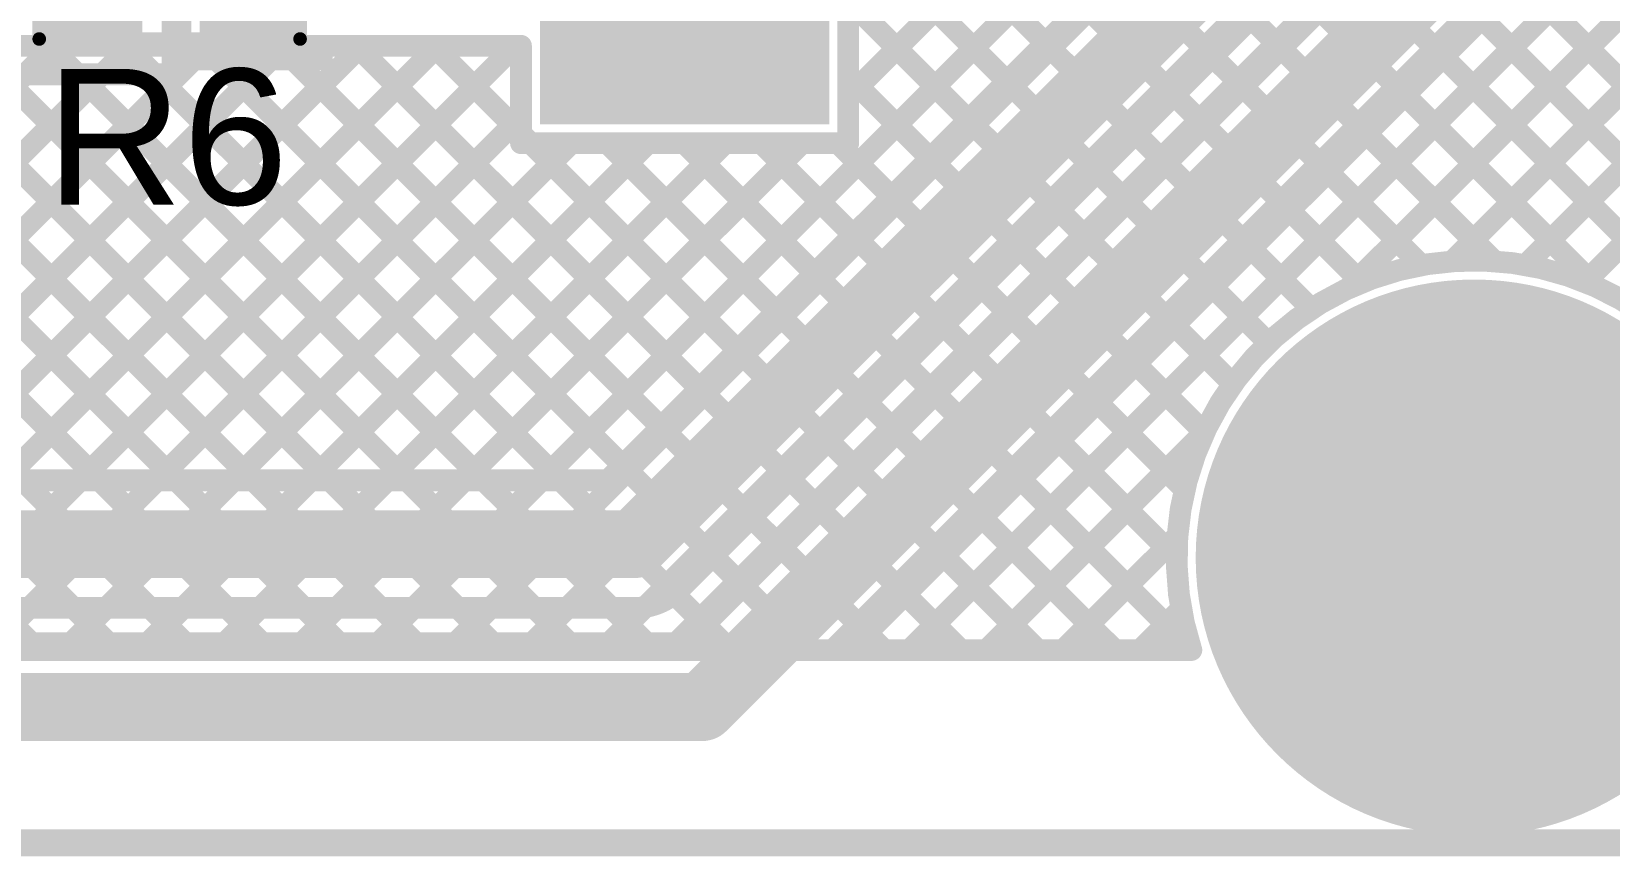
# Model space of a CAD drawing. Header units: millimetres. Extents: x -0.32 to 3.69, y -0.11 to 2.37.
# Drawn here: x 2.694 to 3.275, y -0.11 to 0.194 of the extents above; entities that cross this region are included whole.
import ezdxf

# ---------------------------------------------------------------- set-up
doc = ezdxf.new("R2010")
doc.units = ezdxf.units.MM
doc.header["$MEASUREMENT"] = 0
for name, color, linetype in [('BottomLayer', 5, 'Continuous'), ('BottomSolder', 6, 'Continuous'), ('Mechanical2', 216, 'Continuous'), ('MultiLayer', 9, 'Continuous'), ('PadHoleLayer', 156, 'Continuous'), ('TopLayer', 1, 'Continuous'), ('TopOverlay', 2, 'Continuous'), ('TopPaste', 8, 'Continuous'), ('TopSolder', 216, 'Continuous')]:
    doc.layers.add(name, color=color, linetype=linetype)
doc.styles.add('Arial', font='', dxfattribs={"height": 0.2})
doc.styles.get('Arial').set_extended_font_data('Arial')

# ---------------------------------------------------------------- blocks, each defined once
blk = doc.blocks.new('JL301_50010U02_B_1')
at = {"layer": 'BottomLayer'}
blk.add_hatch(color=5, dxfattribs=at).paths.add_polyline_path([(-0.04921, -0.04921), (-0.04921, 0.04921), (0.04921, 0.04921), (0.04921, -0.04921)])
at = {"layer": 'BottomSolder'}
blk.add_hatch(color=6, dxfattribs=at).paths.add_polyline_path([(-0.05321, -0.05321), (-0.05321, 0.05321), (0.05321, 0.05321), (0.05321, -0.05321)])
at = {"layer": 'MultiLayer'}
blk.add_hatch(color=9, dxfattribs=at).paths.add_polyline_path([(-0.04921, -0.04921), (-0.04921, 0.04921), (0.04921, 0.04921), (0.04921, -0.04921)])
at = {"layer": 'PadHoleLayer'}
h = blk.add_hatch(color=156, dxfattribs=at)
edge = h.paths.add_edge_path()
edge.add_arc((0, 0), 0.0275, 0, 360)
at = {"layer": 'TopLayer'}
blk.add_hatch(color=1, dxfattribs=at).paths.add_polyline_path([(-0.04921, -0.04921), (-0.04921, 0.04921), (0.04921, 0.04921), (0.04921, -0.04921)])
at = {"layer": 'TopSolder'}
blk.add_hatch(color=216, dxfattribs=at).paths.add_polyline_path([(-0.05321, -0.05321), (-0.05321, 0.05321), (0.05321, 0.05321), (0.05321, -0.05321)])
blk = doc.blocks.new('R___0603_36')
at = {"layer": 'TopLayer'}
for points in [[(-0.015, 0.0175), (-0.015, -0.0175), (-0.045, -0.0175), (-0.045, 0.0175)], [(0.045, 0.0175), (0.045, -0.0175), (0.015, -0.0175), (0.015, 0.0175)]]:
    blk.add_hatch(color=1, dxfattribs=at).paths.add_polyline_path(points)
at = {"layer": 'TopPaste'}
for points in [[(-0.015, 0.0175), (-0.015, -0.0175), (-0.045, -0.0175), (-0.045, 0.0175)], [(0.045, 0.0175), (0.045, -0.0175), (0.015, -0.0175), (0.015, 0.0175)]]:
    blk.add_hatch(color=8, dxfattribs=at).paths.add_polyline_path(points)
at = {"layer": 'TopSolder'}
for points in [[(-0.011, 0.0215), (-0.011, -0.0215), (-0.049, -0.0215), (-0.049, 0.0215)], [(0.049, 0.0215), (0.049, -0.0215), (0.011, -0.0215), (0.011, 0.0215)]]:
    blk.add_hatch(color=216, dxfattribs=at).paths.add_polyline_path(points)
at = {"layer": 'TopOverlay', "const_width": 0.005}
for points in [[(-0.048, 0.021), (-0.048, -0.021)], [(0.048, 0.021), (-0.048, 0.021)], [(0.048, 0.021), (0.048, -0.021)], [(0.048, -0.021), (-0.048, -0.021)]]:
    blk.add_lwpolyline(points, dxfattribs=at)
at = {"layer": 'TopOverlay', "const_width": 0.0025}
for points in [[(-0.04925, 0.021, 1), (-0.04675, 0.021, 1)], [(-0.04925, 0.021, 1), (-0.04675, 0.021, 1)], [(0.04675, 0.021, 1), (0.04925, 0.021, 1)], [(0.04675, 0.021, 1), (0.04925, 0.021, 1)], [(-0.04925, -0.021, 1), (-0.04675, -0.021, 1)], [(-0.04925, -0.021, 1), (-0.04675, -0.021, 1)], [(0.04675, -0.021, 1), (0.04925, -0.021, 1)], [(0.04675, -0.021, 1), (0.04925, -0.021, 1)]]:
    blk.add_lwpolyline(points, format="xyb", close=True, dxfattribs=at)

msp = doc.modelspace()

# ---------------------------------------------------------------- hatches: boundary and pattern name
at = {"layer": 'BottomLayer'}
h = msp.add_hatch(color=5, dxfattribs=at)
edge = h.paths.add_edge_path()
edge.add_arc((3.225, 0), 0.09843, 0, 360)
at = {"layer": 'BottomSolder'}
h = msp.add_hatch(color=6, dxfattribs=at)
edge = h.paths.add_edge_path()
edge.add_arc((3.225, 0), 0.10243, 0, 360)
at = {"layer": 'MultiLayer'}
h = msp.add_hatch(color=9, dxfattribs=at)
edge = h.paths.add_edge_path()
edge.add_arc((3.225, 0), 0.09843, 0, 360)
at = {"layer": 'PadHoleLayer'}
h = msp.add_hatch(color=156, dxfattribs=at)
edge = h.paths.add_edge_path()
edge.add_arc((3.225, 0), 0.04921, 0, 360)
at = {"layer": 'TopLayer'}
msp.add_hatch(color=1, dxfattribs=at).paths.add_polyline_path([(2.695, 0.189), (2.735, 0.189), (2.735, 2.01), (2.695, 2.01)])
h = msp.add_hatch(color=1, dxfattribs=at)
edge = h.paths.add_edge_path()
edge.add_arc((3.225, 0), 0.09843, 0, 360)
at = {"layer": 'TopSolder'}
h = msp.add_hatch(color=216, dxfattribs=at)
edge = h.paths.add_edge_path()
edge.add_arc((3.225, 0), 0.10243, 0, 360)

# ---------------------------------------------------------------- linework, layer by layer
at = {"layer": 'BottomLayer', "const_width": 0.008}
for points in [[(1.8085, 0.99571), (2.83821, -0.034)], [(1.8115, 0.96442), (2.80992, -0.034)], [(1.8635, 0.88414), (2.78164, -0.034)], [(1.866, 0.85335), (2.75335, -0.034)], [(1.866, 0.82507), (2.72507, -0.034)], [(2.99471, 0.16971), (3.624, 0.799)], [(1.866, 0.79679), (2.69679, -0.034)], [(2.81928, -0.034), (3.624, 0.77072)], [(2.84757, -0.034), (3.624, 0.74243)], [(2.87585, -0.034), (3.624, 0.71415)], [(2.90414, -0.034), (3.624, 0.68586)], [(2.93242, -0.034), (3.624, 0.65758)], [(2.9607, -0.034), (3.624, 0.6293)], [(2.98899, -0.034), (3.624, 0.60101)], [(2.87197, 0.58277), (3.48875, -0.034)], [(3.01727, -0.034), (3.624, 0.57273)], [(3.17871, 0.09915), (3.624, 0.54444)], [(3.21697, 0.10913), (3.624, 0.51616)], [(3.24391, 0.10778), (3.624, 0.48787)], [(3.2659, 0.10149), (3.624, 0.45959)], [(2.98663, 0.43984), (3.46046, -0.034)], [(2.99442, 0.40376), (3.43218, -0.034)], [(2.98794, 0.38195), (3.27027, 0.09962)], [(2.97576, 0.36585), (3.23244, 0.10917)], [(2.95874, 0.35458), (3.20563, 0.1077)], [(2.93555, 0.34949), (3.18371, 0.10133)], [(2.99471, 0.15263), (2.99471, 0.27306)], [(2.99471, 0.26204), (3.16515, 0.09161)], [(2.99471, 0.23376), (3.14938, 0.07909)], [(2.99471, 0.20548), (3.13622, 0.06397)], [(2.47987, -0.034), (2.70237, 0.1885)], [(2.50816, -0.034), (2.73066, 0.1885)], [(2.53644, -0.034), (2.75894, 0.1885)], [(2.56472, -0.034), (2.78722, 0.1885)], [(2.59301, -0.034), (2.81551, 0.1885)], [(2.62129, -0.034), (2.84379, 0.1885)], [(2.632, 0.1885), (2.87429, 0.1885)], [(2.64399, 0.1885), (2.86649, -0.034)], [(2.64958, -0.034), (2.87208, 0.1885)], [(2.67228, 0.1885), (2.89478, -0.034)], [(2.70056, 0.1885), (2.92306, -0.034)], [(2.72885, 0.1885), (2.95134, -0.034)], [(2.75713, 0.1885), (2.97963, -0.034)], [(2.78541, 0.1885), (3.00791, -0.034)], [(2.8137, 0.1885), (3.0362, -0.034)], [(2.84198, 0.1885), (2.87429, 0.15619)], [(2.87027, 0.1885), (2.87429, 0.18448)], [(2.87429, 0.15263), (2.87429, 0.1885)], [(2.99471, 0.17719), (3.12577, 0.04613)], [(2.67786, -0.034), (2.87429, 0.16243)], [(2.87429, 0.15619), (2.87785, 0.15263)], [(2.70615, -0.034), (2.89278, 0.15263)], [(2.73443, -0.034), (2.92106, 0.15263)], [(2.76271, -0.034), (2.94935, 0.15263)], [(2.791, -0.034), (2.97763, 0.15263)], [(2.87429, 0.15263), (2.99471, 0.15263)], [(2.87785, 0.15263), (3.06448, -0.034)], [(2.90613, 0.15263), (3.09277, -0.034)], [(2.93442, 0.15263), (3.12096, -0.03391)], [(2.9627, 0.15263), (3.11558, -0.00024)], [(2.99099, 0.15263), (3.1185, 0.02512)], [(3.04556, -0.034), (3.12585, 0.04629)], [(3.07384, -0.034), (3.11587, 0.00803)], [(3.10213, -0.034), (3.11722, -0.01891)], [(2.1645, -0.034), (3.12099, -0.034)]]:
    msp.add_lwpolyline(points, dxfattribs=at)
at = {"layer": 'BottomLayer', "const_width": 0.004}
for points in [[(2.69856, 0.1885, 1), (2.70256, 0.1885, 1)], [(2.70037, 0.1885, 1), (2.70437, 0.1885, 1)], [(2.72684, 0.1885, 1), (2.73084, 0.1885, 1)], [(2.72866, 0.1885, 1), (2.73266, 0.1885, 1)], [(2.75513, 0.1885, 1), (2.75913, 0.1885, 1)], [(2.75694, 0.1885, 1), (2.76094, 0.1885, 1)], [(2.78341, 0.1885, 1), (2.78741, 0.1885, 1)], [(2.78522, 0.1885, 1), (2.78922, 0.1885, 1)], [(2.8117, 0.1885, 1), (2.8157, 0.1885, 1)], [(2.81351, 0.1885, 1), (2.81751, 0.1885, 1)], [(2.83998, 0.1885, 1), (2.84398, 0.1885, 1)], [(2.84179, 0.1885, 1), (2.84579, 0.1885, 1)], [(2.86827, 0.1885, 1), (2.87227, 0.1885, 1)], [(2.87008, 0.1885, 1), (2.87408, 0.1885, 1)], [(2.87229, 0.1885, 1), (2.87629, 0.1885, 1)], [(2.87229, 0.1885, 1), (2.87629, 0.1885, 1)], [(2.87229, 0.18448, 1), (2.87629, 0.18448, 1)], [(2.99271, 0.17719, 1), (2.99671, 0.17719, 1)], [(2.99271, 0.16971, 1), (2.99671, 0.16971, 1)], [(2.87229, 0.16243, 1), (2.87629, 0.16243, 1)], [(2.87229, 0.15619, 1), (2.87629, 0.15619, 1)], [(2.87229, 0.15619, 1), (2.87629, 0.15619, 1)], [(2.87229, 0.15263, 1), (2.87629, 0.15263, 1)], [(2.87229, 0.15263, 1), (2.87629, 0.15263, 1)], [(2.87585, 0.15263, 1), (2.87985, 0.15263, 1)], [(2.87585, 0.15263, 1), (2.87985, 0.15263, 1)], [(2.89078, 0.15263, 1), (2.89478, 0.15263, 1)], [(2.90413, 0.15263, 1), (2.90813, 0.15263, 1)], [(2.91906, 0.15263, 1), (2.92306, 0.15263, 1)], [(2.93242, 0.15263, 1), (2.93642, 0.15263, 1)], [(2.94735, 0.15263, 1), (2.95135, 0.15263, 1)], [(2.9607, 0.15263, 1), (2.9647, 0.15263, 1)], [(2.97563, 0.15263, 1), (2.97963, 0.15263, 1)], [(2.98899, 0.15263, 1), (2.99299, 0.15263, 1)], [(2.99271, 0.15263, 1), (2.99671, 0.15263, 1)], [(2.99271, 0.15263, 1), (2.99671, 0.15263, 1)], [(3.20363, 0.1077, 1), (3.20763, 0.1077, 1)], [(3.21497, 0.10913, 1), (3.21897, 0.10913, 1)], [(3.23044, 0.10917, 1), (3.23444, 0.10917, 1)], [(3.24191, 0.10778, 1), (3.24591, 0.10778, 1)], [(3.18171, 0.10133, 1), (3.18571, 0.10133, 1)], [(3.2639, 0.10149, 1), (3.2679, 0.10149, 1)], [(3.17671, 0.09915, 1), (3.18071, 0.09915, 1)], [(3.26827, 0.09962, 1), (3.27227, 0.09962, 1)], [(3.16315, 0.09161, 1), (3.16715, 0.09161, 1)], [(3.14738, 0.07909, 1), (3.15138, 0.07909, 1)], [(3.13422, 0.06397, 1), (3.13822, 0.06397, 1)], [(3.12377, 0.04613, 1), (3.12777, 0.04613, 1)], [(3.12385, 0.04629, 1), (3.12785, 0.04629, 1)], [(3.1165, 0.02512, 1), (3.1205, 0.02512, 1)], [(3.11387, 0.00803, 1), (3.11787, 0.00803, 1)], [(3.11358, -0.00024, 1), (3.11758, -0.00024, 1)], [(3.11522, -0.01891, 1), (3.11922, -0.01891, 1)], [(2.69479, -0.034, 1), (2.69879, -0.034, 1)], [(2.70415, -0.034, 1), (2.70815, -0.034, 1)], [(2.72307, -0.034, 1), (2.72707, -0.034, 1)], [(2.73243, -0.034, 1), (2.73643, -0.034, 1)], [(2.75135, -0.034, 1), (2.75535, -0.034, 1)], [(2.76071, -0.034, 1), (2.76471, -0.034, 1)], [(2.77964, -0.034, 1), (2.78364, -0.034, 1)], [(2.789, -0.034, 1), (2.793, -0.034, 1)], [(2.80792, -0.034, 1), (2.81192, -0.034, 1)], [(2.81728, -0.034, 1), (2.82128, -0.034, 1)], [(2.83621, -0.034, 1), (2.84021, -0.034, 1)], [(2.84557, -0.034, 1), (2.84957, -0.034, 1)], [(2.86449, -0.034, 1), (2.86849, -0.034, 1)], [(2.87385, -0.034, 1), (2.87785, -0.034, 1)], [(2.89278, -0.034, 1), (2.89678, -0.034, 1)], [(2.90214, -0.034, 1), (2.90614, -0.034, 1)], [(2.92106, -0.034, 1), (2.92506, -0.034, 1)], [(2.93042, -0.034, 1), (2.93442, -0.034, 1)], [(2.94935, -0.034, 1), (2.95335, -0.034, 1)], [(2.9587, -0.034, 1), (2.9627, -0.034, 1)], [(2.97763, -0.034, 1), (2.98163, -0.034, 1)], [(2.98699, -0.034, 1), (2.99099, -0.034, 1)], [(3.00591, -0.034, 1), (3.00991, -0.034, 1)], [(3.01527, -0.034, 1), (3.01927, -0.034, 1)], [(3.0342, -0.034, 1), (3.0382, -0.034, 1)], [(3.04356, -0.034, 1), (3.04756, -0.034, 1)], [(3.06248, -0.034, 1), (3.06648, -0.034, 1)], [(3.07184, -0.034, 1), (3.07584, -0.034, 1)], [(3.09077, -0.034, 1), (3.09477, -0.034, 1)], [(3.10013, -0.034, 1), (3.10413, -0.034, 1)], [(3.11896, -0.03391, 1), (3.12296, -0.03391, 1)], [(3.11899, -0.034, 1), (3.12299, -0.034, 1)], [(3.11899, -0.034, 1), (3.12299, -0.034, 1)]]:
    msp.add_lwpolyline(points, format="xyb", close=True, dxfattribs=at)
at = {"layer": 'BottomLayer', "const_width": 0.008}
msp.add_lwpolyline([(3.12099, -0.034, -1.171908), (3.33443, 0)], format="xyb", dxfattribs=at)
at = {"layer": 'Mechanical2', "const_width": 0.01}
msp.add_lwpolyline([(-0.1, -0.105), (3.325, -0.105)], dxfattribs=at)
at = {"layer": 'TopLayer'}
for points, const_width in [([(2.746, 0.178), (2.746, 2.021)], 0.008), ([(1.918, 0.82964), (2.71914, 0.0285)], 0.008), ([(1.918, 0.80135), (2.69085, 0.0285)], 0.008), ([(2.99471, 0.16971), (3.4515, 0.6265)], 0.008), ([(2.88178, 0.0285), (3.4515, 0.59822)], 0.008), ([(2.90627, 0.0285), (3.4515, 0.57373)], 0.008), ([(2.916, 0.005), (3.475, 0.564)], 0.025), ([(3.01727, -0.034), (3.624, 0.57273)], 0.008), ([(2.93263, -0.0116), (3.4916, 0.54737)], 0.008), ([(3.17871, 0.09915), (3.624, 0.54444)], 0.008), ([(2.93127, -0.0315), (3.5035, 0.54073)], 0.008), ([(2.941, -0.055), (3.527, 0.531)], 0.025), ([(2.99523, -0.034), (3.5436, 0.51437)], 0.008), ([(3.21697, 0.10913), (3.624, 0.51616)], 0.008), ([(3.24391, 0.10778), (3.624, 0.48787)], 0.008), ([(3.2659, 0.10149), (3.624, 0.45959)], 0.008), ([(2.99471, 0.15263), (2.99471, 0.27306)], 0.008), ([(2.99471, 0.26204), (3.06726, 0.1895)], 0.008), ([(2.749, 0.1835), (2.749, 0.2405)], 0.008), ([(2.99471, 0.23376), (3.05312, 0.17535)], 0.008), ([(3.24199, 0.21276), (3.48875, -0.034)], 0.008), ([(2.65417, 0.20661), (2.83228, 0.0285)], 0.008), ([(2.99471, 0.20548), (3.03898, 0.16121)], 0.008), ([(2.746, 0.19963), (2.749, 0.19663)], 0.008), ([(2.934, 0.185), (2.935, 0.184)], 0.025), ([(3.14292, 0.19869), (3.15219, 0.18942)], 0.008), ([(3.22785, 0.19861), (3.46046, -0.034)], 0.008), ([(2.58492, 0.191), (2.74742, 0.0285)], 0.008), ([(2.61321, 0.191), (2.77571, 0.0285)], 0.008), ([(2.64131, 0.19118), (2.80399, 0.0285)], 0.008), ([(2.65551, 0.0285), (2.81551, 0.1885)], 0.008), ([(2.68379, 0.0285), (2.84379, 0.1885)], 0.008), ([(2.71208, 0.0285), (2.87208, 0.1885)], 0.008), ([(2.801, 0.1885), (2.87429, 0.1885)], 0.008), ([(2.801, 0.1835), (2.801, 0.1885)], 0.008), ([(2.8137, 0.1885), (2.93998, 0.06222)], 0.008), ([(2.84198, 0.1885), (2.87429, 0.15619)], 0.008), ([(2.87027, 0.1885), (2.87429, 0.18448)], 0.008), ([(2.87429, 0.15263), (2.87429, 0.1885)], 0.008), ([(2.59894, 0.0285), (2.75394, 0.1835)], 0.008), ([(2.62722, 0.0285), (2.78222, 0.1835)], 0.008), ([(2.749, 0.1835), (2.801, 0.1835)], 0.008), ([(2.76213, 0.1835), (2.9117, 0.03393)], 0.008), ([(2.79041, 0.1835), (2.92584, 0.04807)], 0.008), ([(3.12878, 0.18455), (3.13805, 0.17528)], 0.008), ([(3.21371, 0.18447), (3.43218, -0.034)], 0.008), ([(2.54237, 0.0285), (2.69187, 0.178)], 0.008), ([(2.57066, 0.0285), (2.72016, 0.178)], 0.008), ([(2.684, 0.178), (2.746, 0.178)], 0.008), ([(2.71106, 0.178), (2.86056, 0.0285)], 0.008), ([(2.73935, 0.178), (2.88884, 0.0285)], 0.008), ([(2.99471, 0.17719), (3.02483, 0.14707)], 0.008), ([(3.11464, 0.1704), (3.1239, 0.16114)], 0.008), ([(3.19956, 0.17033), (3.27027, 0.09962)], 0.008), ([(2.74036, 0.0285), (2.87429, 0.16243)], 0.008), ([(2.87429, 0.15619), (2.87785, 0.15263)], 0.008), ([(3.1005, 0.15626), (3.10976, 0.147)], 0.008), ([(3.18542, 0.15619), (3.23244, 0.10917)], 0.008), ([(2.76865, 0.0285), (2.89278, 0.15263)], 0.008), ([(2.79693, 0.0285), (2.92106, 0.15263)], 0.008), ([(2.82521, 0.0285), (2.94935, 0.15263)], 0.008), ([(2.8535, 0.0285), (2.97763, 0.15263)], 0.008), ([(2.87429, 0.15263), (2.99471, 0.15263)], 0.008), ([(2.87785, 0.15263), (2.95412, 0.07636)], 0.008), ([(2.90613, 0.15263), (2.96827, 0.0905)], 0.008), ([(2.93442, 0.15263), (2.98241, 0.10464)], 0.008), ([(2.9627, 0.15263), (2.99655, 0.11878)], 0.008), ([(2.99099, 0.15263), (3.01069, 0.13293)], 0.008), ([(3.08635, 0.14212), (3.09562, 0.13285)], 0.008), ([(3.17128, 0.14205), (3.20563, 0.1077)], 0.008), ([(3.07221, 0.12798), (3.08148, 0.11871)], 0.008), ([(3.15714, 0.1279), (3.18371, 0.10133)], 0.008), ([(3.05807, 0.11383), (3.06733, 0.10457)], 0.008), ([(3.143, 0.11376), (3.16515, 0.09161)], 0.008), ([(3.04393, 0.09969), (3.05319, 0.09043)], 0.008), ([(3.12885, 0.09962), (3.14938, 0.07909)], 0.008), ([(3.02978, 0.08555), (3.03905, 0.07628)], 0.008), ([(3.11471, 0.08548), (3.13622, 0.06397)], 0.008), ([(3.01564, 0.07141), (3.02491, 0.06214)], 0.008), ([(3.10057, 0.07133), (3.12577, 0.04613)], 0.008), ([(3.0015, 0.05727), (3.01077, 0.048)], 0.008), ([(3.08643, 0.05719), (3.1185, 0.02512)], 0.008), ([(2.98736, 0.04312), (2.99662, 0.03386)], 0.008), ([(3.04556, -0.034), (3.12585, 0.04629)], 0.008), ([(3.07228, 0.04305), (3.11558, -0.00024)], 0.008), ([(1.927, 0.0285), (2.90627, 0.0285)], 0.008), ([(2.97322, 0.02898), (2.98248, 0.01972)], 0.008), ([(3.05814, 0.02891), (3.12096, -0.03391)], 0.008), ([(1.892, 0.005), (2.916, 0.005)], 0.025), ([(2.95907, 0.01484), (2.96834, 0.00557)], 0.008), ([(3.044, 0.01477), (3.09277, -0.034)], 0.008), ([(3.07384, -0.034), (3.11587, 0.00803)], 0.008), ([(2.94493, 0.0007), (2.9542, -0.00857)], 0.008), ([(3.02986, 0.00062), (3.06448, -0.034)], 0.008), ([(2.93069, -0.01334), (2.94006, -0.02271)], 0.008), ([(3.01572, -0.01352), (3.0362, -0.034)], 0.008), ([(1.927, -0.0185), (2.916, -0.0185)], 0.008), ([(2.68036, -0.0315), (2.69336, -0.0185)], 0.008), ([(2.68129, -0.0185), (2.69429, -0.0315)], 0.008), ([(2.70865, -0.0315), (2.72165, -0.0185)], 0.008), ([(2.70957, -0.0185), (2.72257, -0.0315)], 0.008), ([(2.73693, -0.0315), (2.74993, -0.0185)], 0.008), ([(2.73785, -0.0185), (2.75085, -0.0315)], 0.008), ([(2.76521, -0.0315), (2.77821, -0.0185)], 0.008), ([(2.76614, -0.0185), (2.77914, -0.0315)], 0.008), ([(2.7935, -0.0315), (2.8065, -0.0185)], 0.008), ([(2.79442, -0.0185), (2.80742, -0.0315)], 0.008), ([(2.82178, -0.0315), (2.83478, -0.0185)], 0.008), ([(2.82271, -0.0185), (2.83571, -0.0315)], 0.008), ([(2.85007, -0.0315), (2.86307, -0.0185)], 0.008), ([(2.85099, -0.0185), (2.86399, -0.0315)], 0.008), ([(2.87835, -0.0315), (2.89135, -0.0185)], 0.008), ([(2.87928, -0.0185), (2.89228, -0.0315)], 0.008), ([(2.90664, -0.0315), (2.91997, -0.01816)], 0.008), ([(2.90756, -0.0185), (2.92056, -0.0315)], 0.008), ([(3.10213, -0.034), (3.11722, -0.01891)], 0.008), ([(1.9235, -0.0315), (2.93127, -0.0315)], 0.008), ([(3.00157, -0.02766), (3.00791, -0.034)], 0.008), ([(2.99523, -0.034), (3.12099, -0.034)], 0.008), ([(1.892, -0.055), (2.941, -0.055)], 0.025)]:
    msp.add_lwpolyline(points, dxfattribs=dict(at, const_width=const_width))
for points, const_width in [([(2.747, 0.19663, 1), (2.751, 0.19663, 1)], 0.004), ([(2.92775, 0.185, 1), (2.94025, 0.185, 1)], 0.0125), ([(2.799, 0.1885, 1), (2.803, 0.1885, 1)], 0.004), ([(2.799, 0.1885, 1), (2.803, 0.1885, 1)], 0.004), ([(2.8117, 0.1885, 1), (2.8157, 0.1885, 1)], 0.004), ([(2.81351, 0.1885, 1), (2.81751, 0.1885, 1)], 0.004), ([(2.83998, 0.1885, 1), (2.84398, 0.1885, 1)], 0.004), ([(2.84179, 0.1885, 1), (2.84579, 0.1885, 1)], 0.004), ([(2.86827, 0.1885, 1), (2.87227, 0.1885, 1)], 0.004), ([(2.87008, 0.1885, 1), (2.87408, 0.1885, 1)], 0.004), ([(2.87229, 0.1885, 1), (2.87629, 0.1885, 1)], 0.004), ([(2.87229, 0.1885, 1), (2.87629, 0.1885, 1)], 0.004), ([(2.92875, 0.184, 1), (2.94125, 0.184, 1)], 0.0125), ([(3.06526, 0.1895, 1), (3.06926, 0.1895, 1)], 0.004), ([(3.15019, 0.18942, 1), (3.15419, 0.18942, 1)], 0.004), ([(2.747, 0.1835, 1), (2.751, 0.1835, 1)], 0.004), ([(2.747, 0.1835, 1), (2.751, 0.1835, 1)], 0.004), ([(2.75194, 0.1835, 1), (2.75594, 0.1835, 1)], 0.004), ([(2.76013, 0.1835, 1), (2.76413, 0.1835, 1)], 0.004), ([(2.78022, 0.1835, 1), (2.78422, 0.1835, 1)], 0.004), ([(2.78841, 0.1835, 1), (2.79241, 0.1835, 1)], 0.004), ([(2.799, 0.1835, 1), (2.803, 0.1835, 1)], 0.004), ([(2.799, 0.1835, 1), (2.803, 0.1835, 1)], 0.004), ([(2.87229, 0.18448, 1), (2.87629, 0.18448, 1)], 0.004), ([(3.12678, 0.18455, 1), (3.13078, 0.18455, 1)], 0.004), ([(3.21171, 0.18447, 1), (3.21571, 0.18447, 1)], 0.004), ([(2.68987, 0.178, 1), (2.69387, 0.178, 1)], 0.004), ([(2.70906, 0.178, 1), (2.71306, 0.178, 1)], 0.004), ([(2.71816, 0.178, 1), (2.72216, 0.178, 1)], 0.004), ([(2.73734, 0.178, 1), (2.74134, 0.178, 1)], 0.004), ([(2.744, 0.178, 1), (2.748, 0.178, 1)], 0.004), ([(2.744, 0.178, 1), (2.748, 0.178, 1)], 0.004), ([(2.99271, 0.17719, 1), (2.99671, 0.17719, 1)], 0.004), ([(3.05112, 0.17535, 1), (3.05512, 0.17535, 1)], 0.004), ([(3.11264, 0.1704, 1), (3.11664, 0.1704, 1)], 0.004), ([(3.13605, 0.17528, 1), (3.14005, 0.17528, 1)], 0.004), ([(3.19756, 0.17033, 1), (3.20156, 0.17033, 1)], 0.004), ([(2.99271, 0.16971, 1), (2.99671, 0.16971, 1)], 0.004), ([(2.87229, 0.16243, 1), (2.87629, 0.16243, 1)], 0.004), ([(3.03698, 0.16121, 1), (3.04098, 0.16121, 1)], 0.004), ([(3.1219, 0.16114, 1), (3.1259, 0.16114, 1)], 0.004), ([(2.87229, 0.15619, 1), (2.87629, 0.15619, 1)], 0.004), ([(2.87229, 0.15619, 1), (2.87629, 0.15619, 1)], 0.004), ([(3.0985, 0.15626, 1), (3.1025, 0.15626, 1)], 0.004), ([(3.18342, 0.15619, 1), (3.18742, 0.15619, 1)], 0.004), ([(2.87229, 0.15263, 1), (2.87629, 0.15263, 1)], 0.004), ([(2.87229, 0.15263, 1), (2.87629, 0.15263, 1)], 0.004), ([(2.87585, 0.15263, 1), (2.87985, 0.15263, 1)], 0.004), ([(2.87585, 0.15263, 1), (2.87985, 0.15263, 1)], 0.004), ([(2.89078, 0.15263, 1), (2.89478, 0.15263, 1)], 0.004), ([(2.90413, 0.15263, 1), (2.90813, 0.15263, 1)], 0.004), ([(2.91906, 0.15263, 1), (2.92306, 0.15263, 1)], 0.004), ([(2.93242, 0.15263, 1), (2.93642, 0.15263, 1)], 0.004), ([(2.94735, 0.15263, 1), (2.95135, 0.15263, 1)], 0.004), ([(2.9607, 0.15263, 1), (2.9647, 0.15263, 1)], 0.004), ([(2.97563, 0.15263, 1), (2.97963, 0.15263, 1)], 0.004), ([(2.98899, 0.15263, 1), (2.99299, 0.15263, 1)], 0.004), ([(2.99271, 0.15263, 1), (2.99671, 0.15263, 1)], 0.004), ([(2.99271, 0.15263, 1), (2.99671, 0.15263, 1)], 0.004), ([(3.02283, 0.14707, 1), (3.02683, 0.14707, 1)], 0.004), ([(3.10776, 0.147, 1), (3.11176, 0.147, 1)], 0.004), ([(3.08435, 0.14212, 1), (3.08835, 0.14212, 1)], 0.004), ([(3.16928, 0.14205, 1), (3.17328, 0.14205, 1)], 0.004), ([(3.00869, 0.13293, 1), (3.01269, 0.13293, 1)], 0.004), ([(3.09362, 0.13285, 1), (3.09762, 0.13285, 1)], 0.004), ([(3.07021, 0.12798, 1), (3.07421, 0.12798, 1)], 0.004), ([(3.15514, 0.1279, 1), (3.15914, 0.1279, 1)], 0.004), ([(2.99455, 0.11878, 1), (2.99855, 0.11878, 1)], 0.004), ([(3.07948, 0.11871, 1), (3.08348, 0.11871, 1)], 0.004), ([(3.05607, 0.11383, 1), (3.06007, 0.11383, 1)], 0.004), ([(3.141, 0.11376, 1), (3.145, 0.11376, 1)], 0.004), ([(3.20363, 0.1077, 1), (3.20763, 0.1077, 1)], 0.004), ([(3.21497, 0.10913, 1), (3.21897, 0.10913, 1)], 0.004), ([(3.23044, 0.10917, 1), (3.23444, 0.10917, 1)], 0.004), ([(3.24191, 0.10778, 1), (3.24591, 0.10778, 1)], 0.004), ([(2.98041, 0.10464, 1), (2.98441, 0.10464, 1)], 0.004), ([(3.06533, 0.10457, 1), (3.06933, 0.10457, 1)], 0.004), ([(3.18171, 0.10133, 1), (3.18571, 0.10133, 1)], 0.004), ([(3.2639, 0.10149, 1), (3.2679, 0.10149, 1)], 0.004), ([(3.04193, 0.09969, 1), (3.04593, 0.09969, 1)], 0.004), ([(3.12685, 0.09962, 1), (3.13085, 0.09962, 1)], 0.004), ([(3.17671, 0.09915, 1), (3.18071, 0.09915, 1)], 0.004), ([(3.26827, 0.09962, 1), (3.27227, 0.09962, 1)], 0.004), ([(2.96627, 0.0905, 1), (2.97027, 0.0905, 1)], 0.004), ([(3.05119, 0.09043, 1), (3.05519, 0.09043, 1)], 0.004), ([(3.16315, 0.09161, 1), (3.16715, 0.09161, 1)], 0.004), ([(3.02778, 0.08555, 1), (3.03178, 0.08555, 1)], 0.004), ([(3.11271, 0.08548, 1), (3.11671, 0.08548, 1)], 0.004), ([(3.14738, 0.07909, 1), (3.15138, 0.07909, 1)], 0.004), ([(2.95212, 0.07636, 1), (2.95612, 0.07636, 1)], 0.004), ([(3.03705, 0.07628, 1), (3.04105, 0.07628, 1)], 0.004), ([(3.01364, 0.07141, 1), (3.01764, 0.07141, 1)], 0.004), ([(3.09857, 0.07133, 1), (3.10257, 0.07133, 1)], 0.004), ([(2.93798, 0.06222, 1), (2.94198, 0.06222, 1)], 0.004), ([(3.02291, 0.06214, 1), (3.02691, 0.06214, 1)], 0.004), ([(3.13422, 0.06397, 1), (3.13822, 0.06397, 1)], 0.004), ([(2.9995, 0.05727, 1), (3.0035, 0.05727, 1)], 0.004), ([(3.08443, 0.05719, 1), (3.08843, 0.05719, 1)], 0.004), ([(2.92384, 0.04807, 1), (2.92784, 0.04807, 1)], 0.004), ([(2.98536, 0.04312, 1), (2.98936, 0.04312, 1)], 0.004), ([(3.00877, 0.048, 1), (3.01277, 0.048, 1)], 0.004), ([(3.07028, 0.04305, 1), (3.07428, 0.04305, 1)], 0.004), ([(3.12377, 0.04613, 1), (3.12777, 0.04613, 1)], 0.004), ([(3.12385, 0.04629, 1), (3.12785, 0.04629, 1)], 0.004), ([(2.9097, 0.03393, 1), (2.9137, 0.03393, 1)], 0.004), ([(2.99462, 0.03386, 1), (2.99862, 0.03386, 1)], 0.004), ([(2.68885, 0.0285, 1), (2.69285, 0.0285, 1)], 0.004), ([(2.71008, 0.0285, 1), (2.71408, 0.0285, 1)], 0.004), ([(2.71714, 0.0285, 1), (2.72114, 0.0285, 1)], 0.004), ([(2.73836, 0.0285, 1), (2.74236, 0.0285, 1)], 0.004), ([(2.74542, 0.0285, 1), (2.74942, 0.0285, 1)], 0.004), ([(2.76665, 0.0285, 1), (2.77065, 0.0285, 1)], 0.004), ([(2.77371, 0.0285, 1), (2.77771, 0.0285, 1)], 0.004), ([(2.79493, 0.0285, 1), (2.79893, 0.0285, 1)], 0.004), ([(2.80199, 0.0285, 1), (2.80599, 0.0285, 1)], 0.004), ([(2.82321, 0.0285, 1), (2.82721, 0.0285, 1)], 0.004), ([(2.83028, 0.0285, 1), (2.83428, 0.0285, 1)], 0.004), ([(2.8515, 0.0285, 1), (2.8555, 0.0285, 1)], 0.004), ([(2.85856, 0.0285, 1), (2.86256, 0.0285, 1)], 0.004), ([(2.87978, 0.0285, 1), (2.88378, 0.0285, 1)], 0.004), ([(2.88685, 0.0285, 1), (2.89085, 0.0285, 1)], 0.004), ([(2.90427, 0.0285, 1), (2.90827, 0.0285, 1)], 0.004), ([(2.90427, 0.0285, 1), (2.90827, 0.0285, 1)], 0.004), ([(2.97122, 0.02898, 1), (2.97522, 0.02898, 1)], 0.004), ([(3.05614, 0.02891, 1), (3.06014, 0.02891, 1)], 0.004), ([(3.1165, 0.02512, 1), (3.1205, 0.02512, 1)], 0.004), ([(2.98048, 0.01972, 1), (2.98448, 0.01972, 1)], 0.004), ([(2.90975, 0.005, 1), (2.92225, 0.005, 1)], 0.0125), ([(2.90975, 0.005, 1), (2.92225, 0.005, 1)], 0.0125), ([(2.95707, 0.01484, 1), (2.96107, 0.01484, 1)], 0.004), ([(3.042, 0.01477, 1), (3.046, 0.01477, 1)], 0.004), ([(3.11387, 0.00803, 1), (3.11787, 0.00803, 1)], 0.004), ([(2.96634, 0.00557, 1), (2.97034, 0.00557, 1)], 0.004), ([(2.94293, 0.0007, 1), (2.94693, 0.0007, 1)], 0.004), ([(3.02786, 0.00062, 1), (3.03186, 0.00062, 1)], 0.004), ([(3.11358, -0.00024, 1), (3.11758, -0.00024, 1)], 0.004), ([(2.9522, -0.00857, 1), (2.9562, -0.00857, 1)], 0.004), ([(2.92869, -0.01334, 1), (2.93269, -0.01334, 1)], 0.004), ([(2.93062, -0.01162, 1), (2.93462, -0.01162, 1)], 0.004), ([(2.93063, -0.0116, 1), (2.93463, -0.0116, 1)], 0.004), ([(2.93063, -0.0116, 1), (2.93463, -0.0116, 1)], 0.004), ([(3.01372, -0.01352, 1), (3.01772, -0.01352, 1)], 0.004), ([(2.69136, -0.0185, 1), (2.69536, -0.0185, 1)], 0.004), ([(2.70757, -0.0185, 1), (2.71157, -0.0185, 1)], 0.004), ([(2.71965, -0.0185, 1), (2.72365, -0.0185, 1)], 0.004), ([(2.73585, -0.0185, 1), (2.73985, -0.0185, 1)], 0.004), ([(2.74793, -0.0185, 1), (2.75193, -0.0185, 1)], 0.004), ([(2.76414, -0.0185, 1), (2.76814, -0.0185, 1)], 0.004), ([(2.77621, -0.0185, 1), (2.78021, -0.0185, 1)], 0.004), ([(2.79242, -0.0185, 1), (2.79642, -0.0185, 1)], 0.004), ([(2.8045, -0.0185, 1), (2.8085, -0.0185, 1)], 0.004), ([(2.82071, -0.0185, 1), (2.82471, -0.0185, 1)], 0.004), ([(2.83278, -0.0185, 1), (2.83678, -0.0185, 1)], 0.004), ([(2.84899, -0.0185, 1), (2.85299, -0.0185, 1)], 0.004), ([(2.86107, -0.0185, 1), (2.86507, -0.0185, 1)], 0.004), ([(2.87728, -0.0185, 1), (2.88128, -0.0185, 1)], 0.004), ([(2.88935, -0.0185, 1), (2.89335, -0.0185, 1)], 0.004), ([(2.90556, -0.0185, 1), (2.90956, -0.0185, 1)], 0.004), ([(2.914, -0.0185, 1), (2.918, -0.0185, 1)], 0.004), ([(2.914, -0.0185, 1), (2.918, -0.0185, 1)], 0.004), ([(2.914, -0.0185, 1), (2.918, -0.0185, 1)], 0.004), ([(2.91797, -0.01816, 1), (2.92197, -0.01816, 1)], 0.004), ([(3.11522, -0.01891, 1), (3.11922, -0.01891, 1)], 0.004), ([(2.93806, -0.02271, 1), (2.94206, -0.02271, 1)], 0.004), ([(2.69229, -0.0315, 1), (2.69629, -0.0315, 1)], 0.004), ([(2.70665, -0.0315, 1), (2.71065, -0.0315, 1)], 0.004), ([(2.72057, -0.0315, 1), (2.72457, -0.0315, 1)], 0.004), ([(2.73493, -0.0315, 1), (2.73893, -0.0315, 1)], 0.004), ([(2.74885, -0.0315, 1), (2.75285, -0.0315, 1)], 0.004), ([(2.76321, -0.0315, 1), (2.76721, -0.0315, 1)], 0.004), ([(2.77714, -0.0315, 1), (2.78114, -0.0315, 1)], 0.004), ([(2.7915, -0.0315, 1), (2.7955, -0.0315, 1)], 0.004), ([(2.80542, -0.0315, 1), (2.80942, -0.0315, 1)], 0.004), ([(2.81978, -0.0315, 1), (2.82378, -0.0315, 1)], 0.004), ([(2.83371, -0.0315, 1), (2.83771, -0.0315, 1)], 0.004), ([(2.84807, -0.0315, 1), (2.85207, -0.0315, 1)], 0.004), ([(2.86199, -0.0315, 1), (2.86599, -0.0315, 1)], 0.004), ([(2.87635, -0.0315, 1), (2.88035, -0.0315, 1)], 0.004), ([(2.89028, -0.0315, 1), (2.89428, -0.0315, 1)], 0.004), ([(2.90464, -0.0315, 1), (2.90864, -0.0315, 1)], 0.004), ([(2.91856, -0.0315, 1), (2.92256, -0.0315, 1)], 0.004), ([(2.92927, -0.0315, 1), (2.93327, -0.0315, 1)], 0.004), ([(2.92927, -0.0315, 1), (2.93327, -0.0315, 1)], 0.004), ([(2.99957, -0.02766, 1), (3.00357, -0.02766, 1)], 0.004), ([(2.99323, -0.034, 1), (2.99723, -0.034, 1)], 0.004), ([(2.99323, -0.034, 1), (2.99723, -0.034, 1)], 0.004), ([(3.00591, -0.034, 1), (3.00991, -0.034, 1)], 0.004), ([(3.01527, -0.034, 1), (3.01927, -0.034, 1)], 0.004), ([(3.0342, -0.034, 1), (3.0382, -0.034, 1)], 0.004), ([(3.04356, -0.034, 1), (3.04756, -0.034, 1)], 0.004), ([(3.06248, -0.034, 1), (3.06648, -0.034, 1)], 0.004), ([(3.07184, -0.034, 1), (3.07584, -0.034, 1)], 0.004), ([(3.09077, -0.034, 1), (3.09477, -0.034, 1)], 0.004), ([(3.10013, -0.034, 1), (3.10413, -0.034, 1)], 0.004), ([(3.11896, -0.03391, 1), (3.12296, -0.03391, 1)], 0.004), ([(3.11899, -0.034, 1), (3.12299, -0.034, 1)], 0.004), ([(3.11899, -0.034, 1), (3.12299, -0.034, 1)], 0.004), ([(2.93475, -0.055, 1), (2.94725, -0.055, 1)], 0.0125), ([(2.93475, -0.055, 1), (2.94725, -0.055, 1)], 0.0125)]:
    msp.add_lwpolyline(points, format="xyb", close=True, dxfattribs=dict(at, const_width=const_width))
at = {"layer": 'TopLayer', "const_width": 0.008}
for points in [[(3.12099, -0.034, -1.171908), (3.33443, 0)], [(2.93263, -0.0116, -0.199188), (2.916, -0.0185)], [(2.93262, -0.01162, -0.198912), (2.916, -0.0185)]]:
    msp.add_lwpolyline(points, format="xyb", dxfattribs=at)

# ---------------------------------------------------------------- block references
for name, p, rotation in [('JL301_50010U02_B_1', (2.9345, 0.21285), 90), ('R___0603_36', (2.745, 0.212), 180)]:
    msp.add_blockref(name, p, dxfattribs=dict(rotation=rotation))

# ---------------------------------------------------------------- texts
at = {"layer": 'TopOverlay', "style": 'Arial'}
msp.add_text('R6', height=0.05, dxfattribs=at).set_placement((2.69935, 0.13001))

doc.saveas('drawing.dxf')
